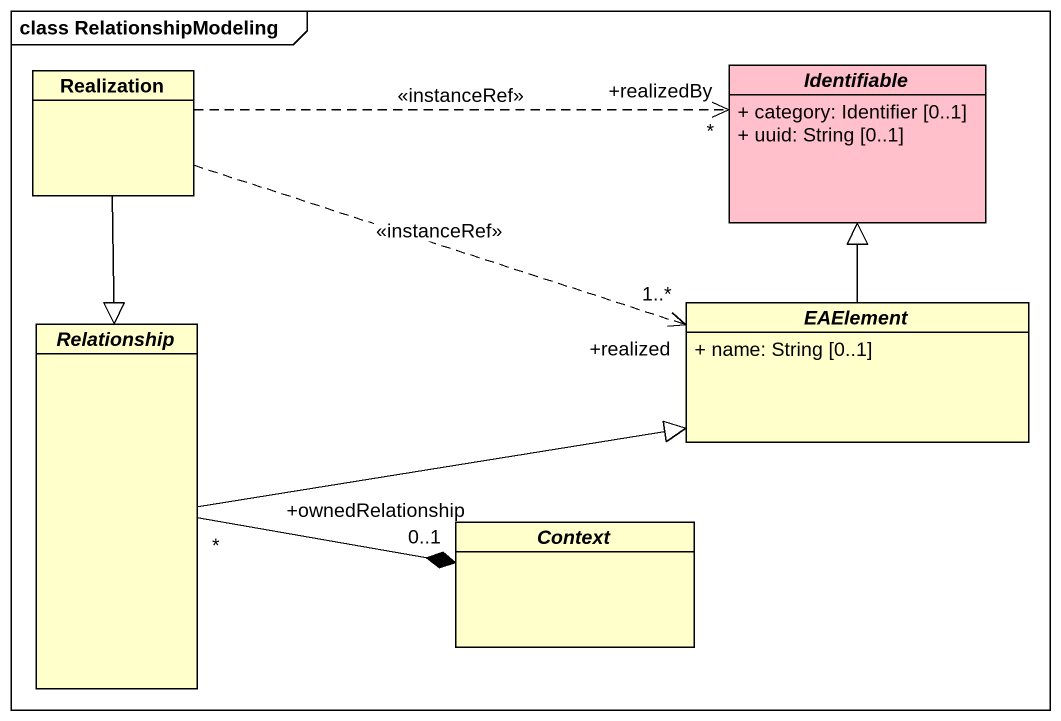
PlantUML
@startuml
mainframe class RelationshipModeling
hide circle
hide empty members
skinparam classAttributeIconSize 0
class Realization
abstract class Identifiable #FFC0CB {
  + category: Identifier [0..1]
  + uuid: String [0..1]
}
abstract class EAElement {
  + name: String [0..1]
}
abstract class Relationship
abstract class Context
Realization .right.> "+realizedBy\n*" Identifiable : <<instanceRef>>
Realization .right.> "+realized\n1..*" EAElement : <<instanceRef>>
Realization --|> Relationship
EAElement -up-|> Identifiable
Relationship -right-|> EAElement
Context "0..1" *-left- "+ownedRelationship\n*" Relationship
@enduml
